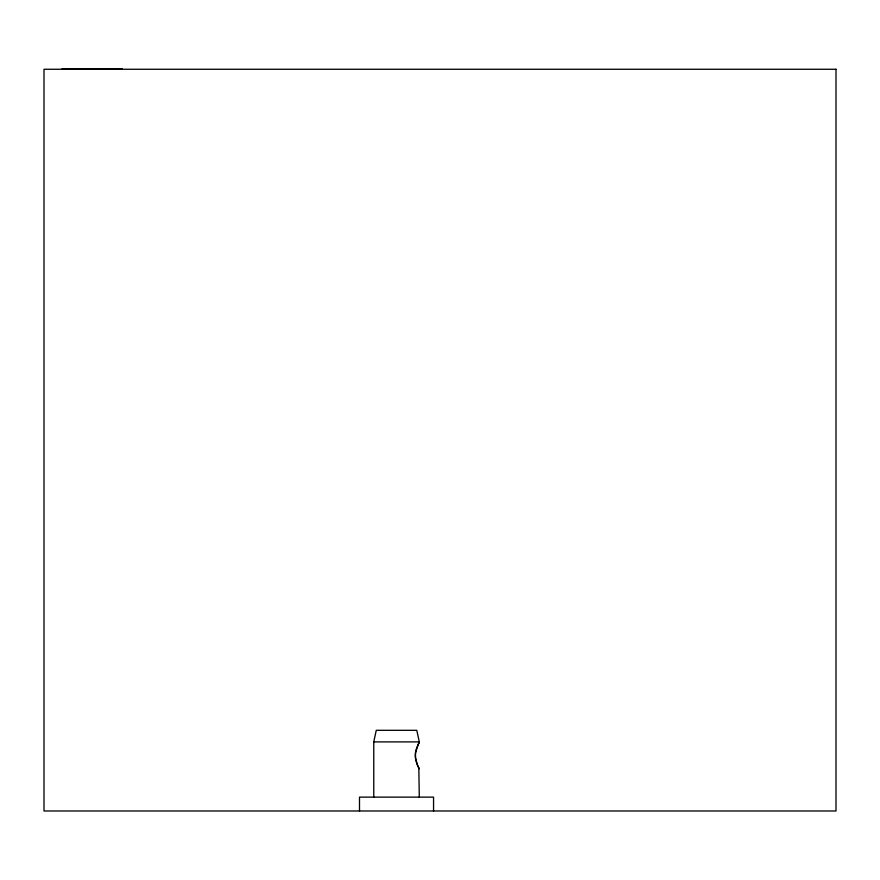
<?xml version="1.0" encoding="UTF-8"?>
<svg xmlns="http://www.w3.org/2000/svg" width="880" height="880" viewBox="0 0 880 880"><rect width="100%" height="100%" fill="white"/><g stroke="black" fill="none" stroke-linecap="round" stroke-linejoin="round"><path stroke-width="1.32" d="M419.298 797.126L418.825 767.888A10.087 2.53 -90 0 1 418.253 766.722A11.066 3.839 -90 0 1 417.45 764.94L415.613 758.791A11.726 6.204 -90 0 1 415.602 752.389L418.253 744.381A10.087 2.53 90 0 1 418.825 743.215L419.298 741.895L416.79 730.312L376.266 730.312L373.758 741.895L373.758 797.126M419.298 768.779C415.316 762.091 413.886 753.412 417.45 746.163A11.066 3.839 -90 0 1 418.253 744.381L419.298 742.324M61.809 69.014L122.43 69.014M373.758 741.895L419.298 741.895L419.177 742.544M433.554 810.986L433.554 797.126L359.502 797.126L359.502 810.986M836 69.267L44 69.267L44 810.986L836 810.986L836 69.267"/></g></svg>
